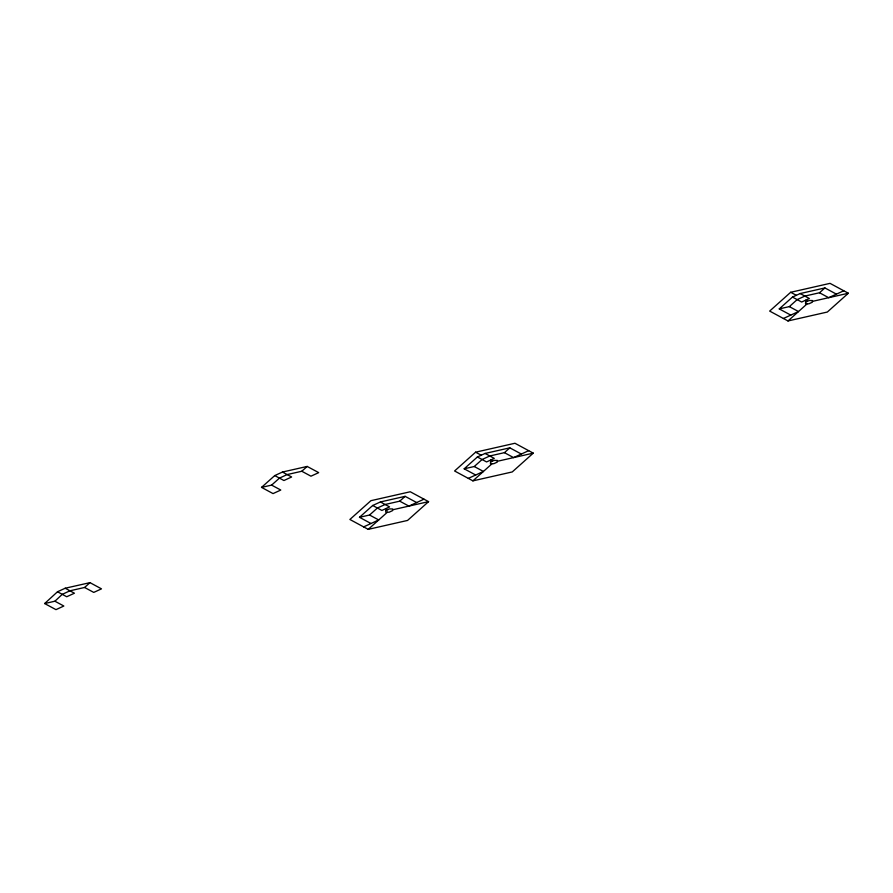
<?xml version="1.0" encoding="UTF-8"?>
<svg xmlns="http://www.w3.org/2000/svg" width="893" height="893" viewBox="0 0 893 893"><rect width="100%" height="100%" fill="white"/><g stroke="black" fill="none" stroke-linecap="round" stroke-linejoin="round"><path stroke-width="1.34" d="M54.919 601.212L63.849 606.023L55.969 609.64L44.65 603.545L54.919 601.212L62.264 594.336L69.955 590.798L84.589 587.471L89.981 582.649L101.489 588.855L93.754 592.405L84.589 587.471M44.65 603.545L57.498 591.769L65.2 588.23L89.981 582.649M261.537 487.388L274.754 475.578L282.456 472.04L307.181 466.436L318.689 472.631L310.954 476.192L301.801 471.247L287.155 474.574L279.453 478.112L271.617 485.111L261.537 487.388L273.046 493.595L280.782 490.045L271.617 485.111M301.801 471.247L307.181 466.436M370.997 523.51L359.488 517.304L372.705 505.483L380.407 501.955L405.132 496.341L416.64 502.547M359.488 517.304L369.568 515.027L377.393 508.017L385.095 504.489L399.74 501.163L405.132 496.341M368.206 529.359L407.554 520.44L428.573 501.643L410.255 491.764L370.919 500.683L349.889 519.48L368.206 529.359L387.406 512.191M475.612 452.182L454.593 470.979L472.91 480.858L512.247 471.939L533.266 453.142L514.948 443.263L475.612 452.182L481.238 455.218M475.679 475.009L464.181 468.803L477.387 456.982L485.089 453.443L509.825 447.839L521.333 454.046M464.181 468.803L474.261 466.514L482.086 459.515L489.788 455.977L504.433 452.662L509.825 447.839M472.91 480.858L492.099 463.69M790.696 292.279L769.666 311.077L787.994 320.955L827.331 312.037L848.35 293.239L830.032 283.36L790.696 292.279L796.322 295.315M790.763 315.106L779.254 308.9L792.471 297.079L800.173 293.551L824.909 287.937L836.417 294.143M779.254 308.9L789.345 306.612L797.17 299.613L804.872 296.074L819.517 292.759L824.909 287.937M787.994 320.955L807.183 303.787M783.407 318.488L798.498 311.557L789.345 306.612M843.773 290.772L828.671 297.693L819.517 292.759M468.323 478.391L483.426 471.459L474.261 466.514M528.689 450.664L513.587 457.596L504.433 452.662M363.63 526.892L378.732 519.96L369.568 515.027M423.985 499.176L408.905 506.108L399.74 501.163M812.418 301.387L848.35 293.239M497.345 461.29L533.266 453.142M392.641 509.791L428.573 501.643M800.173 293.551L809.359 298.496L801.657 302.035L792.471 297.079M805.508 300.26L807.417 301.298M485.089 453.443L494.276 458.399L486.573 461.938L477.387 456.982M490.424 460.163L492.333 461.201M380.407 501.955L389.582 506.9L381.88 510.439L372.705 505.483M385.72 508.675L387.64 509.713M282.456 472.04L291.631 476.985L283.929 480.523L274.754 475.578M65.2 588.23L74.432 593.209L66.729 596.747L57.498 591.769M385.899 510.506L385.743 512.169L389.08 512.225L392.563 510.617L392.719 508.965L389.393 508.91L385.899 510.506M490.592 462.005L490.436 463.657L493.773 463.713L497.267 462.116L497.423 460.453L494.086 460.397L490.592 462.005M805.676 302.102L805.519 303.754L808.857 303.81L812.34 302.214L812.496 300.55L809.17 300.494L805.676 302.102"/></g></svg>
